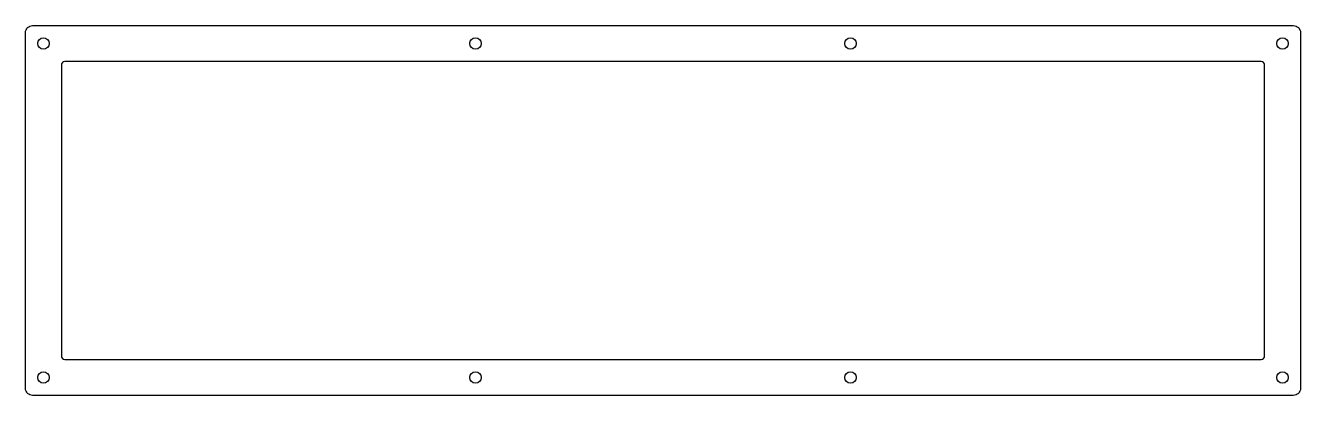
# Model space of a CAD drawing. Header units: millimetres. Extents: x -335 to 20, y 62 to 165.
import ezdxf

# ---------------------------------------------------------------- set-up
doc = ezdxf.new("R2010")
doc.units = ezdxf.units.MM
doc.layers.get('0').update_dxf_attribs({"linetype": 'CONTINUOUS'})

msp = doc.modelspace()

# ---------------------------------------------------------------- linework, layer by layer
for points in [[(17.89, 165.11, -0.414214), (19.89, 163.11), (19.89, 64.15, -0.414214), (17.89, 62.15), (-333.49, 62.15, -0.414214), (-335.49, 64.15), (-335.49, 163.11, -0.414214), (-333.49, 165.11)], [(-325.49, 154.11), (-325.49, 73.15, 0.414214), (-324.49, 72.15), (8.89, 72.15, 0.414214), (9.89, 73.15), (9.89, 154.11, 0.414214), (8.89, 155.11), (-324.49, 155.11, 0.414214)]]:
    msp.add_lwpolyline(points, format="xyb", close=True)
for centre in [(-330.49, 160.11), (-210.05, 160.11), (-105.55, 160.11), (14.89, 160.11), (-330.49, 67.15), (-210.05, 67.15), (-105.55, 67.15), (14.89, 67.15)]:
    msp.add_circle(centre, 1.6)

doc.saveas('drawing.dxf')
